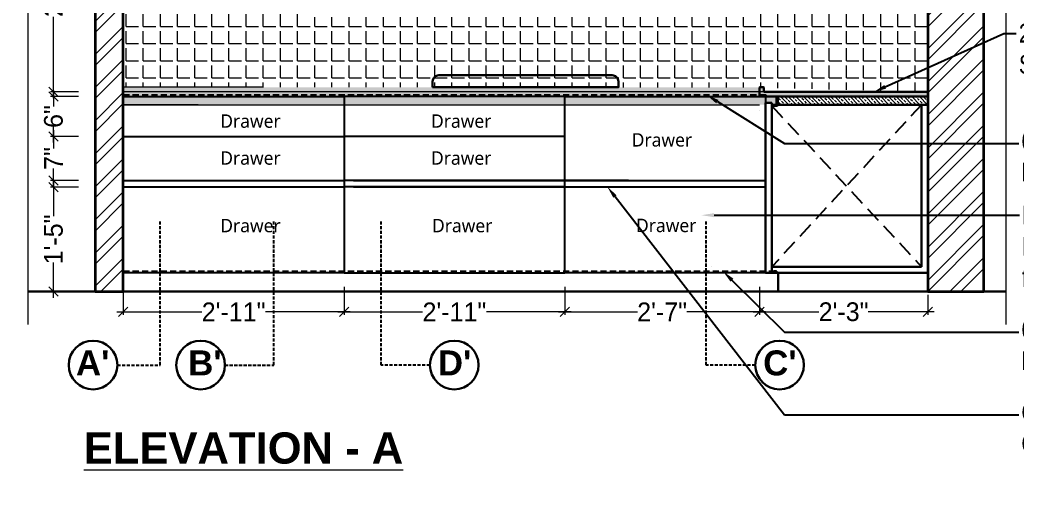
# Model space of a CAD drawing. Header units: millimetres. Extents: x 56222 to 3066687, y -650199 to -121287.
# Drawn here: x 140064.2 to 140224.1, y -185345.1 to -185269.7 of the extents above; entities that cross this region are included whole.
import ezdxf
from ezdxf import colors
from ezdxf.entities.mleader import LeaderData, LeaderLine
from ezdxf.math import Vec2, Vec3

# ---------------------------------------------------------------- set-up
doc = ezdxf.new("R2010")
doc.units = ezdxf.units.MM
doc.header["$MEASUREMENT"] = 0
doc.header["$PDMODE"] = 35
for name, pattern in [('00 . GROUND FLOOR$0$DASHED', [0.75, 0.5, -0.25]), ('DASHED', [0.75, 0.5, -0.25]), ('DASHED2', [0.375, 0.25, -0.125]), ('DASHEDX2', [1.5, 1, -0.5])]:
    doc.linetypes.add(name, pattern=pattern)
doc.layers.get('Defpoints').update_dxf_attribs({"color": 220})
doc.layers.add('AR HATCH-7', color=7, linetype='Continuous')
for name, color, linetype, lineweight in [('DIM.', 250, 'Continuous', 13), ('ELEVATION', 250, 'Continuous', 9), ('FIRST FLOOR ( DW_RAIL )', 7, 'Continuous', 9), ('FURNITURE', 32, 'Continuous', 9), ('furniture dimensions', 1, 'DASHED', 0), ('FURNITURE-1', 252, 'Continuous', 13), ('SECTION ( SLAB PLine )', 104, 'Continuous', 30), ('Text', 7, 'Continuous', 15), ('wall', 7, 'Continuous', 30)]:
    doc.layers.add(name, color=color, linetype=linetype, lineweight=lineweight)
doc.layers.add('hatch', color=250, linetype='Continuous', lineweight=9, transparency=0.5)
doc.styles.add('century g', font='GOTHIC.TTF')
doc.styles.get("Standard").update_dxf_attribs({"font": 'arial.ttf', "height": 6})
doc.styles.add('style4', font='ARIALN.TTF')
doc.dimstyles.new('Archana', dxfattribs={"dimtxt": 2, "dimasz": 0.75, "dimexe": 0.5, "dimexo": 0.5, "dimgap": 0, "dimtad": 0, "dimzin": 0, "dimdsep": 46, "dimlunit": 4, "dimtxsty": 'century g', "dimblk": 'OBLIQUE', "dimcen": 0, "dimdle": 1, "dimclrd": 256, "dimclre": 256, "dimclrt": 256, "dimadec": 0, "dimazin": 0, "dimtfac": 1, "dimtofl": 0, "dimtmove": 1, "dimatfit": 3, "dimfxl": 1, "dimfxlon": 1, "dimtolj": 1, "dimtzin": 0, "dimlwd": -1, "dimlwe": -1, "dimarcsym": 0})
pattern_1 = [(45, (1593.1197, -1095.0226), (-2.65165043, 2.65165043), []), (45, (1594.8875, -1095.0226), (-2.65165043, 2.65165043), [])]

# ---------------------------------------------------------------- blocks, each defined once
blk = doc.blocks.new('_Oblique')
at = {"layer": 'wall', "color": 0, "lineweight": -2}
blk.add_line((-0.5, -0.5), (0.5, 0.5), dxfattribs=at)
blk = doc.blocks.new('*D303')
at = {"layer": 'Defpoints', "color": 0, "linetype": 'Continuous', "lineweight": 30, "transparency": 16777216}
for p in [(140080.81, -185310.26), (140116.21, -185310.26), (140116.21, -185316.5)]:
    blk.add_point(p, dxfattribs=at)
at = {"layer": 'furniture dimensions', "color": 5, "linetype": 'ByBlock', "transparency": 16777216}
blk.add_line((140080.81, -185312.5), (140080.81, -185317), dxfattribs=at)
at = {"layer": 'furniture dimensions', "color": 5, "linetype": 'Continuous', "transparency": 16777216}
for p, q in [((140116.21, -185312.5), (140116.21, -185317)), ((140079.81, -185316.5), (140093.4, -185316.5)), ((140117.21, -185316.5), (140103.63, -185316.5))]:
    blk.add_line(p, q, dxfattribs=at)
at = {"layer": 'furniture dimensions', "color": 5, "linetype": 'Continuous', "transparency": 16777216, "xscale": 1.5, "yscale": 1.5, "zscale": 1.5, "rotation": 180}
blk.add_blockref('_Oblique', (140080.81, -185316.5), dxfattribs=at)
at = {"layer": 'furniture dimensions', "color": 5, "linetype": 'Continuous', "transparency": 16777216, "xscale": 1.5, "yscale": 1.5, "zscale": 1.5}
blk.add_blockref('_Oblique', (140116.21, -185316.5), dxfattribs=at)
at = {"layer": 'furniture dimensions', "linetype": 'Continuous', "lineweight": 0, "transparency": 16777216, "insert": (140098.51, -185316.5), "char_height": 3, "attachment_point": 5, "style": 'century g'}
blk.add_mtext('\\A1;2\'-11"', dxfattribs=at)
blk = doc.blocks.new('*D304')
at = {"layer": 'Defpoints', "color": 0, "linetype": 'Continuous', "lineweight": 30, "transparency": 16777216}
for p in [(140116.21, -185310.26), (140151.61, -185310.26), (140151.61, -185316.5)]:
    blk.add_point(p, dxfattribs=at)
at = {"layer": 'furniture dimensions', "color": 5, "linetype": 'ByBlock', "transparency": 16777216}
blk.add_line((140116.21, -185312.5), (140116.21, -185317), dxfattribs=at)
at = {"layer": 'furniture dimensions', "color": 5, "linetype": 'Continuous', "transparency": 16777216}
for p, q in [((140151.61, -185312.5), (140151.61, -185317)), ((140115.21, -185316.5), (140128.8, -185316.5)), ((140152.61, -185316.5), (140139.03, -185316.5))]:
    blk.add_line(p, q, dxfattribs=at)
at = {"layer": 'furniture dimensions', "color": 5, "linetype": 'Continuous', "transparency": 16777216, "xscale": 1.5, "yscale": 1.5, "zscale": 1.5, "rotation": 180}
blk.add_blockref('_Oblique', (140116.21, -185316.5), dxfattribs=at)
at = {"layer": 'furniture dimensions', "color": 5, "linetype": 'Continuous', "transparency": 16777216, "xscale": 1.5, "yscale": 1.5, "zscale": 1.5}
blk.add_blockref('_Oblique', (140151.61, -185316.5), dxfattribs=at)
at = {"layer": 'furniture dimensions', "linetype": 'Continuous', "lineweight": 0, "transparency": 16777216, "insert": (140133.91, -185316.5), "char_height": 3, "attachment_point": 5, "style": 'century g'}
blk.add_mtext('\\A1;2\'-11"', dxfattribs=at)
blk = doc.blocks.new('*D305')
at = {"layer": 'Defpoints', "color": 0, "linetype": 'Continuous', "lineweight": 30, "transparency": 16777216}
for p in [(140151.61, -185310.26), (140182.81, -185310.27), (140182.81, -185316.5)]:
    blk.add_point(p, dxfattribs=at)
at = {"layer": 'furniture dimensions', "color": 5, "linetype": 'ByBlock', "transparency": 16777216}
blk.add_line((140151.61, -185312.5), (140151.61, -185317), dxfattribs=at)
at = {"layer": 'furniture dimensions', "color": 5, "linetype": 'Continuous', "transparency": 16777216}
for p, q in [((140182.81, -185312.5), (140182.81, -185317)), ((140150.61, -185316.5), (140163.26, -185316.5)), ((140183.81, -185316.5), (140171.17, -185316.5))]:
    blk.add_line(p, q, dxfattribs=at)
at = {"layer": 'furniture dimensions', "color": 5, "linetype": 'Continuous', "transparency": 16777216, "xscale": 1.5, "yscale": 1.5, "zscale": 1.5, "rotation": 180}
blk.add_blockref('_Oblique', (140151.61, -185316.5), dxfattribs=at)
at = {"layer": 'furniture dimensions', "color": 5, "linetype": 'Continuous', "transparency": 16777216, "xscale": 1.5, "yscale": 1.5, "zscale": 1.5}
blk.add_blockref('_Oblique', (140182.81, -185316.5), dxfattribs=at)
at = {"layer": 'furniture dimensions', "linetype": 'Continuous', "lineweight": 0, "transparency": 16777216, "insert": (140167.21, -185316.5), "char_height": 3, "attachment_point": 5, "style": 'century g'}
blk.add_mtext('\\A1;2\'-7"', dxfattribs=at)
blk = doc.blocks.new('*D306')
at = {"layer": 'Defpoints', "color": 0, "linetype": 'Continuous', "lineweight": 30, "transparency": 16777216}
for p in [(140182.81, -185310.27), (140209.81, -185313.26), (140209.81, -185316.5)]:
    blk.add_point(p, dxfattribs=at)
at = {"layer": 'furniture dimensions', "color": 5, "linetype": 'ByBlock', "transparency": 16777216}
blk.add_line((140182.81, -185312.5), (140182.81, -185317), dxfattribs=at)
at = {"layer": 'furniture dimensions', "color": 5, "linetype": 'Continuous', "transparency": 16777216}
for p, q in [((140209.81, -185313.76), (140209.81, -185317)), ((140181.81, -185316.5), (140192.36, -185316.5)), ((140210.81, -185316.5), (140200.27, -185316.5))]:
    blk.add_line(p, q, dxfattribs=at)
at = {"layer": 'furniture dimensions', "color": 5, "linetype": 'Continuous', "transparency": 16777216, "xscale": 1.5, "yscale": 1.5, "zscale": 1.5, "rotation": 180}
blk.add_blockref('_Oblique', (140182.81, -185316.5), dxfattribs=at)
at = {"layer": 'furniture dimensions', "color": 5, "linetype": 'Continuous', "transparency": 16777216, "xscale": 1.5, "yscale": 1.5, "zscale": 1.5}
blk.add_blockref('_Oblique', (140209.81, -185316.5), dxfattribs=at)
at = {"layer": 'furniture dimensions', "linetype": 'Continuous', "lineweight": 0, "transparency": 16777216, "insert": (140196.31, -185316.5), "char_height": 3, "attachment_point": 5, "style": 'century g'}
blk.add_mtext('\\A1;2\'-3"', dxfattribs=at)
blk = doc.blocks.new('*D307')
at = {"layer": 'Defpoints', "color": 0, "linetype": 'Continuous', "lineweight": 30, "transparency": 16777216}
for p in [(140069.63, -185296.51), (140080.81, -185296.51), (140073.39, -185313.26)]:
    blk.add_point(p, dxfattribs=at)
at = {"layer": 'furniture dimensions', "color": 5, "linetype": 'Continuous', "transparency": 16777216}
for p, q in [((140069.63, -185295.51), (140069.63, -185301.17)), ((140073.63, -185296.51), (140069.13, -185296.51)), ((140069.63, -185314.26), (140069.63, -185308.61))]:
    blk.add_line(p, q, dxfattribs=at)
at = {"layer": 'furniture dimensions', "color": 5, "linetype": 'ByBlock', "transparency": 16777216}
blk.add_line((140072.89, -185313.26), (140069.13, -185313.26), dxfattribs=at)
at = {"layer": 'furniture dimensions', "color": 5, "linetype": 'Continuous', "transparency": 16777216, "xscale": 1.5, "yscale": 1.5, "zscale": 1.5}
for p, rotation in [((140069.63, -185296.51), 90), ((140069.63, -185313.26), 270)]:
    blk.add_blockref('_Oblique', p, dxfattribs=dict(at, rotation=rotation))
at = {"layer": 'furniture dimensions', "linetype": 'Continuous', "lineweight": 0, "transparency": 16777216, "insert": (140069.63, -185304.89), "char_height": 3, "attachment_point": 5, "rotation": 90, "style": 'century g'}
blk.add_mtext('\\A1;1\'-5"', dxfattribs=at)
blk = doc.blocks.new('*D308')
at = {"layer": 'Defpoints', "color": 0, "linetype": 'Continuous', "lineweight": 30, "transparency": 16777216}
for p in [(140069.63, -185249.26), (140077.89, -185249.26), (140080.81, -185281.26)]:
    blk.add_point(p, dxfattribs=at)
at = {"layer": 'furniture dimensions', "color": 5, "linetype": 'Continuous', "transparency": 16777216}
for p, q in [((140073.63, -185249.26), (140069.13, -185249.26)), ((140069.63, -185248.26), (140069.63, -185261.31)), ((140069.63, -185282.26), (140069.63, -185269.22))]:
    blk.add_line(p, q, dxfattribs=at)
at = {"layer": 'furniture dimensions', "color": 5, "linetype": 'ByBlock', "transparency": 16777216}
blk.add_line((140073.63, -185281.26), (140069.13, -185281.26), dxfattribs=at)
at = {"layer": 'furniture dimensions', "color": 5, "linetype": 'Continuous', "transparency": 16777216, "xscale": 1.5, "yscale": 1.5, "zscale": 1.5}
for p, rotation in [((140069.63, -185249.26), 90), ((140069.63, -185281.26), 270)]:
    blk.add_blockref('_Oblique', p, dxfattribs=dict(at, rotation=rotation))
at = {"layer": 'furniture dimensions', "linetype": 'Continuous', "lineweight": 0, "transparency": 16777216, "insert": (140069.63, -185265.26), "char_height": 3, "attachment_point": 5, "rotation": 90, "style": 'century g'}
blk.add_mtext('\\A1;2\'-8"', dxfattribs=at)
blk = doc.blocks.new('*D289')
at = {"layer": 'Defpoints', "color": 0, "linetype": 'Continuous', "lineweight": 30, "transparency": 16777216}
for p in [(140069.63, -185288.38), (140080.81, -185288.38), (140080.81, -185295.45)]:
    blk.add_point(p, dxfattribs=at)
at = {"layer": 'furniture dimensions', "color": 5, "linetype": 'Continuous', "transparency": 16777216}
for p, q in [((140069.63, -185287.38), (140069.63, -185290.31)), ((140073.63, -185288.38), (140069.13, -185288.38)), ((140069.63, -185296.45), (140069.63, -185293.52))]:
    blk.add_line(p, q, dxfattribs=at)
at = {"layer": 'furniture dimensions', "color": 5, "linetype": 'ByBlock', "transparency": 16777216}
blk.add_line((140073.63, -185295.45), (140069.13, -185295.45), dxfattribs=at)
at = {"layer": 'furniture dimensions', "color": 5, "linetype": 'Continuous', "transparency": 16777216, "xscale": 1.5, "yscale": 1.5, "zscale": 1.5}
for p, rotation in [((140069.63, -185288.38), 90), ((140069.63, -185295.45), 270)]:
    blk.add_blockref('_Oblique', p, dxfattribs=dict(at, rotation=rotation))
at = {"layer": 'furniture dimensions', "linetype": 'Continuous', "lineweight": 0, "transparency": 16777216, "insert": (140069.63, -185291.92), "char_height": 3, "attachment_point": 5, "rotation": 90, "style": 'century g'}
blk.add_mtext('\\A1;7"', dxfattribs=at)
blk = doc.blocks.new('*D290')
at = {"layer": 'Defpoints', "color": 0, "linetype": 'Continuous', "lineweight": 30, "transparency": 16777216}
for p in [(140069.63, -185282.01), (140080.81, -185282.01), (140080.81, -185288.38)]:
    blk.add_point(p, dxfattribs=at)
at = {"layer": 'furniture dimensions', "color": 5, "linetype": 'Continuous', "transparency": 16777216}
for p, q in [((140069.63, -185281.01), (140069.63, -185283.58)), ((140073.63, -185282.01), (140069.13, -185282.01)), ((140069.63, -185289.38), (140069.63, -185286.81))]:
    blk.add_line(p, q, dxfattribs=at)
at = {"layer": 'furniture dimensions', "color": 5, "linetype": 'ByBlock', "transparency": 16777216}
blk.add_line((140073.63, -185288.38), (140069.13, -185288.38), dxfattribs=at)
at = {"layer": 'furniture dimensions', "color": 5, "linetype": 'Continuous', "transparency": 16777216, "xscale": 1.5, "yscale": 1.5, "zscale": 1.5}
for p, rotation in [((140069.63, -185282.01), 90), ((140069.63, -185288.38), 270)]:
    blk.add_blockref('_Oblique', p, dxfattribs=dict(at, rotation=rotation))
at = {"layer": 'furniture dimensions', "linetype": 'Continuous', "lineweight": 0, "transparency": 16777216, "insert": (140069.63, -185285.2), "char_height": 3, "attachment_point": 5, "rotation": 90, "style": 'century g'}
blk.add_mtext('\\A1;6"', dxfattribs=at)

msp = doc.modelspace()

# ---------------------------------------------------------------- hatches: boundary and pattern name
at = {"layer": 'AR HATCH-7', "lineweight": 18, "true_color": 0x939598, "transparency": 33554687}
h = msp.add_hatch(dxfattribs=at)
h.set_pattern_fill('ANSI32', color=252, scale=10)
h.set_pattern_definition(pattern_1)
h.paths.add_polyline_path([(140218.81, -185226.67), (140209.81, -185226.67), (140209.81, -185234.43), (140209.81, -185249.73), (140218.81, -185249.73)])
h.paths.add_polyline_path([(140218.81, -185212.38), (140209.81, -185212.38), (140209.81, -185226.67), (140218.81, -185226.67)])
h.paths.add_polyline_path([(140218.79, -185189.26), (140209.84, -185189.26), (140209.86, -185199.26), (140209.86, -185212.38), (140218.81, -185212.38)])
h.paths.add_polyline_path([(140218.81, -185249.73), (140209.81, -185249.73), (140209.81, -185250.26), (140209.81, -185284.05), (140209.81, -185284.05), (140209.81, -185284.05), (140209.81, -185284.05), (140209.81, -185309.27), (140209.81, -185309.27), (140209.81, -185310.27), (140209.81, -185313.26), (140218.81, -185313.26)])
h = msp.add_hatch(dxfattribs=at)
h.set_pattern_fill('ANSI32', color=252, scale=10)
h.set_pattern_definition(pattern_1)
h.paths.add_polyline_path([(140080.81, -185249.26), (140076.31, -185249.26), (140076.31, -185313.26), (140080.81, -185313.26)])
at = {"layer": 'FURNITURE', "lineweight": 18, "true_color": 0xc7c8ca, "transparency": 33554687}
h = msp.add_hatch(dxfattribs=at)
h.set_pattern_fill('ANGLE', color=9, scale=10)
h.set_pattern_definition([(0, (-336.4883, -1095.0226), (0, 2.75), [2, -0.75]), (90, (-336.4883, -1095.0226), (-2.75, 2e-16), [2, -0.75])])
h.paths.add_polyline_path([(140209.81, -185264.63), (140184.9, -185264.63), (140181.31, -185262.93), (140181.31, -185269.26), (140109.31, -185269.26), (140109.31, -185255.26), (140097.41, -185255.26), (140091.31, -185255.26), (140091.31, -185280.53), (140121.31, -185280.5), (140121.31, -185280.5), (140161.81, -185280.53), (140183.53, -185280.58), (140209.81, -185281.26)])
h.paths.add_polyline_path([(140209.81, -185255.26), (140203.81, -185255.26), (140203.81, -185264.63), (140209.81, -185264.63)])
h.paths.add_polyline_path([(140203.81, -185255.26), (140193.27, -185255.26), (140181.31, -185255.26), (140181.31, -185262.93), (140184.9, -185264.63), (140203.81, -185264.63)], flags=17)
h.paths.add_polyline_path([(140091.31, -185255.26), (140080.81, -185255.26), (140080.81, -185280.51), (140091.31, -185280.51)])
at = {"layer": 'FURNITURE', "lineweight": 0, "true_color": 0x636466, "transparency": 33554687}
h = msp.add_hatch(color=251, dxfattribs=at)
h.dxf.hatch_style = 1
h.paths.add_polyline_path([(140183.53, -185280.51), (140183.53, -185280.51), (140183.53, -185281.26), (140183.53, -185281.26)])
h.paths.add_polyline_path([(140183.53, -185280.51), (140080.81, -185280.51), (140080.81, -185281.26), (140183.53, -185281.26)])
at = {"layer": 'FURNITURE', "lineweight": 0, "true_color": 0x939598, "transparency": 33554687}
h = msp.add_hatch(color=252, dxfattribs=at)
h.dxf.hatch_style = 1
h.paths.add_polyline_path([(140209.81, -185281.26), (140184.56, -185281.26), (140184.56, -185282.01), (140209.81, -185282.01)])
h.paths.add_polyline_path([(140184.56, -185281.26), (140080.81, -185281.26), (140080.81, -185282.01), (140184.56, -185282.01)])
at = {"layer": 'FURNITURE', "lineweight": 0, "true_color": 0x000000, "transparency": 33554687}
h = msp.add_hatch(color=18, dxfattribs=at)
h.dxf.hatch_style = 1
edge = h.paths.add_edge_path()
edge.add_line((140185.56, -185282.01), (140185.56, -185282.01))
edge.add_line((140185.56, -185282.01), (140080.81, -185282.01))
edge.add_line((140080.81, -185282.01), (140080.81, -185283.3))
edge.add_line((140080.81, -185283.3), (140183.81, -185283.3))
edge.add_line((140183.81, -185283.3), (140183.81, -185283.01))
edge.add_line((140183.81, -185283.01), (140184.81, -185283.01))
edge.add_line((140184.81, -185283.01), (140184.81, -185283.3))
edge.add_line((140184.81, -185283.3), (140185.43, -185283.3))
edge.add_arc((140185.36, -185283.11), 0.2, 290.202, 360)
edge.add_line((140185.56, -185283.11), (140185.56, -185282.01))
at = {"layer": 'hatch', "transparency": 33554651}
h = msp.add_hatch(dxfattribs=at)
h.set_pattern_fill('ANSI33', color=256, scale=3.493167, angle=90, style=0)
h.set_pattern_definition([(135, (-5355081.06826, 4411106.0121), (-0.61751058278, -0.61751058278), []), (135, (-5355081.06826, 4411106.6296), (-0.61751058278, -0.61751058278), [0.43664592054, -0.21832296027])])
h.paths.add_polyline_path([(140209.81, -185283.3), (140209.81, -185282.01), (140185.76, -185282.02), (140185.76, -185283.31)])

# ---------------------------------------------------------------- linework, layer by layer
at = {"layer": 'ELEVATION', "lineweight": 30, "elevation": 0.13}
msp.add_lwpolyline([(140130.42, -185280.51), (140130.42, -185279.58, -0.414214), (140131.42, -185278.58), (140159.2, -185278.58, -0.414214), (140160.2, -185279.58), (140160.2, -185280.51)], format="xyb", close=True, dxfattribs=at)
at = {"layer": 'FIRST FLOOR ( DW_RAIL )', "lineweight": 0}
msp.add_line((140185.81, -185310.26, 0.13), (140182.81, -185310.26, 0.13), dxfattribs=at)
at = {"layer": 'FURNITURE', "lineweight": 0}
for p, q in [((140103.31, -185280.51, 0.13), (140080.81, -185280.51, 0.13)), ((140209.81, -185281.26, 0.13), (140080.81, -185281.26, 0.13)), ((140182.81, -185281.26, 0.13), (140182.81, -185281.26, 0.13)), ((140185.29, -185281.26, 0.13), (140206.81, -185281.26, 0.13)), ((140080.81, -185283.3, 0.13), (140080.81, -185282.01, 0.13)), ((140080.81, -185310.26, 0.13), (140080.81, -185282.76, 0.13)), ((140080.81, -185283.3, 0.13), (140182.81, -185283.3, 0.13)), ((140092.82, -185283.3, 0.13), (140080.81, -185283.3, 0.13)), ((140182.81, -185284.3, 0.13), (140182.81, -185284.3, 0.13)), ((140184.81, -185283.3, 0.13), (140185.43, -185283.3, 0.13)), ((140185.76, -185283.3, 0.13), (140209.81, -185283.3, 0.13)), ((140186.81, -185283.3, 0.13), (140187.43, -185283.3, 0.13)), ((140187.76, -185283.3, 0.13), (140208.81, -185283.3, 0.13)), ((140080.81, -185310.26, 0.13), (140183.81, -185310.26, 0.13)), ((140175.12, -185309.26, 0.13), (140175.12, -185309.26, 0.13))]:
    msp.add_line(p, q, dxfattribs=at)
at = {"layer": 'FURNITURE', "lineweight": 30, "ltscale": 0.4}
for p, q in [((140183.43, -185280.51, 0.13), (140182.91, -185280.51, 0.13)), ((140183.53, -185281.26, 0.13), (140209.81, -185281.26, 0.13)), ((140183.53, -185282.01, 0.13), (140209.81, -185282.01, 0.13)), ((140183.81, -185310.26, 0.13), (140183.81, -185283.01, 0.13)), ((140184.81, -185283.01, 0.13), (140183.81, -185283.01, 0.13)), ((140184.81, -185310.26, 0.13), (140184.81, -185283.01, 0.13)), ((140208.81, -185309.27, 0.13), (140208.81, -185283.3, 0.13)), ((140209.81, -185313.26, 0.13), (140209.81, -185283.51, 0.13)), ((140183.81, -185310.26, 0.13), (140184.81, -185310.26, 0.13)), ((140185.81, -185310.26, 0.13), (140185.81, -185313.26, 0.13))]:
    msp.add_line(p, q, dxfattribs=at)
at = {"layer": 'FURNITURE', "color": 0, "lineweight": 0}
for p, q in [((140209.81, -185280.51, 0.13), (140209.81, -185280.51, 0.13)), ((140080.81, -185282.01, 0.13), (140209.81, -185282.01, 0.13))]:
    msp.add_line(p, q, dxfattribs=at)
at = {"layer": 'FURNITURE', "color": 3, "linetype": 'DASHEDX2', "lineweight": 30}
for p, q in [((140080.82, -185281.76, 0.13), (140183.41, -185281.76, 0.13)), ((140080.82, -185310.01, 0.13), (140185.11, -185310.01, 0.13))]:
    msp.add_line(p, q, dxfattribs=at)
at = {"layer": 'FURNITURE', "lineweight": 30}
for p, q in [((140183.4, -185281.75, 0.13), (140183.83, -185281.75, 0.13)), ((140183.4, -185281.75, 0.13), (140183.4, -185282.01, 0.13)), ((140183.83, -185281.75, 0.13), (140183.83, -185282.01, 0.13)), ((140185.76, -185283.3, 0.13), (140209.81, -185283.3, 0.13)), ((140187.76, -185283.3, 0.13), (140208.81, -185283.3, 0.13)), ((140185.1, -185310, 0.13), (140185.53, -185310, 0.13)), ((140185.1, -185310, 0.13), (140185.1, -185310.26, 0.13)), ((140185.53, -185310, 0.13), (140185.53, -185310.26, 0.13))]:
    msp.add_line(p, q, dxfattribs=at)
at = {"layer": 'FURNITURE', "color": 0, "lineweight": 30, "ltscale": 0.4}
msp.add_line((140184.56, -185282.01, 0.13), (140209.81, -185282.01, 0.13), dxfattribs=at)
at = {"layer": 'FURNITURE', "color": 251, "linetype": 'DASHED2', "lineweight": 25, "ltscale": 10, "true_color": 0x636466}
for p, q in [((140208.81, -185283.3, 0.13), (140184.81, -185309.27, 0.13)), ((140184.81, -185283.51, 0.13), (140208.81, -185309.27, 0.13))]:
    msp.add_line(p, q, dxfattribs=at)
at = {"layer": 'FURNITURE', "lineweight": -3}
for p in [(140080.81, -185288.38, 0.13), (140151.61, -185288.38, 0.13)]:
    msp.add_line(p, (140116.21, -185288.38, 0.13), dxfattribs=at)
at = {"layer": 'FURNITURE', "lineweight": 25}
for p, q in [((140080.81, -185295.45, 0.13), (140116.21, -185295.45, 0.13)), ((140161.81, -185295.45, 0.13), (140116.21, -185295.45, 0.13)), ((140117.71, -185295.45, 0.13), (140183.81, -185295.45, 0.13)), ((140080.81, -185296.45, 0.13), (140116.21, -185296.45, 0.13)), ((140151.61, -185296.45, 0.13), (140116.21, -185296.45, 0.13)), ((140117.71, -185296.45, 0.13), (140183.81, -185296.45, 0.13))]:
    msp.add_line(p, q, dxfattribs=at)
at = {"layer": 'FURNITURE', "lineweight": 30, "ltscale": 0.4, "elevation": 0.13}
msp.add_lwpolyline([(140183.53, -185281.26), (140183.53, -185280.61, 0.414214), (140183.43, -185280.51), (140182.91, -185280.51, 0.414214), (140182.81, -185280.61), (140182.81, -185282.01), (140183.53, -185282.01)], format="xyb", dxfattribs=at)
at = {"layer": 'FURNITURE', "lineweight": 25, "elevation": 0.13}
for points in [[(140080.81, -185282.01), (140116.21, -185282.01), (140116.21, -185310.26), (140080.81, -185310.26)], [(140151.61, -185282.01), (140116.21, -185282.01), (140116.21, -185310.26), (140151.61, -185310.26)], [(140151.61, -185282.01), (140183.81, -185282.01), (140183.81, -185310.26), (140151.61, -185310.26)]]:
    msp.add_lwpolyline(points, close=True, dxfattribs=at)
at = {"layer": 'FURNITURE', "color": 3, "lineweight": 30, "elevation": 0.13}
for points in [[(140183.41, -185281.76), (140183.81, -185281.76), (140183.81, -185282.01), (140183.41, -185282.01)], [(140185.11, -185310.01), (140185.51, -185310.01), (140185.51, -185310.26), (140185.11, -185310.26)]]:
    msp.add_lwpolyline(points, close=True, dxfattribs=at)
at = {"layer": 'FURNITURE', "lineweight": 30, "ltscale": 0.4, "elevation": 0.13}
msp.add_lwpolyline([(140184.81, -185283.31), (140185.36, -185283.31, 0.414214), (140185.56, -185283.11), (140185.56, -185282.01), (140185.76, -185282.01), (140185.76, -185283.31, -0.414214), (140185.56, -185283.51), (140184.81, -185283.51)], format="xyb", close=True, dxfattribs=at)
for points in [[(140183.81, -185309.26), (140183.81, -185309.26), (140183.81, -185310.26)], [(140208.81, -185309.27), (140184.81, -185309.26)], [(140184.81, -185310.26), (140209.81, -185310.27), (140209.81, -185309.27), (140209.81, -185309.27)]]:
    msp.add_lwpolyline(points, dxfattribs=at)
at = {"layer": 'furniture dimensions', "lineweight": 0}
for p, q in [((140092.81, -185310.26, 0.13), (140116.21, -185310.26, 0.13)), ((140117.71, -185310.26, 0.13), (140182.81, -185310.26, 0.13))]:
    msp.add_line(p, q, dxfattribs=at)
at = {"layer": 'FURNITURE-1', "color": 252, "linetype": '00 . GROUND FLOOR$0$DASHED', "lineweight": 25, "true_color": 0x939598, "elevation": 0.13}
for points in [[(140079.87, -185325.02), (140086.72, -185325.02), (140086.72, -185301.93)], [(140097.11, -185325.02), (140104.95, -185325.02), (140104.95, -185301.93)], [(140129.99, -185325.02), (140122.14, -185325.02), (140122.14, -185301.93)], [(140182.14, -185325.02), (140174.3, -185325.02), (140174.3, -185301.93)]]:
    msp.add_lwpolyline(points, dxfattribs=at)
at = {"layer": 'FURNITURE-1', "color": 1, "linetype": 'ByBlock', "lineweight": 30}
for centre in [(140075.97, -185325.02, 0.13), (140093.22, -185325.02, 0.13), (140133.88, -185325.02, 0.13), (140186.04, -185325.02, 0.13)]:
    msp.add_circle(centre, 3.9, dxfattribs=at)
at = {"layer": 'hatch', "lineweight": 35, "transparency": 33554687, "elevation": 0.13}
msp.add_lwpolyline([(140218.81, -185189.26), (140209.81, -185189.26), (140209.81, -185313.26), (140218.81, -185313.26)], close=True, dxfattribs=at)
msp.add_lwpolyline([(140076.31, -185249.26), (140076.31, -185313.26), (140080.81, -185313.26), (140080.81, -185249.26)], dxfattribs=at)
at = {"layer": 'SECTION ( SLAB PLine )', "color": 1}
msp.add_line((140222.33, -185313.26, 0.13), (140065.51, -185313.26, 0.13), dxfattribs=at)
at = {"layer": 'Text', "color": 251, "linetype": 'Continuous', "lineweight": 0, "true_color": 0x636466, "elevation": 0.13}
for points in [[(140065.51, -185178.32), (140065.51, -185247.5), (140064.25, -185248.28), (140066.68, -185248.53), (140065.51, -185249.37), (140065.51, -185318.5)], [(140222.33, -185178.32), (140222.33, -185247.5), (140221.07, -185248.28), (140223.5, -185248.53), (140222.33, -185249.37), (140222.33, -185318.5)]]:
    msp.add_lwpolyline(points, dxfattribs=at)

# ---------------------------------------------------------------- texts
at = {"layer": 'DIM.', "color": 1}
for s, width, gutter_width, insert, char_height, attachment_point in [("{\\fArial|b1|i0|c0|p34;A'}", 81.8757, 1.13, (140073.23, -185322.68, 0.13), 4, 1), ("{\\fArial|b1|i0|c0|p34;B'}", 81.8757, 1.13, (140091.22, -185322.68, 0.13), 4, 1), ("{\\fArial|b1|i0|c0|p34;D'}", 81.8757, 1.13, (140136.62, -185322.68, 0.13), 4, 3), ("{\\fArial|b1|i0|c0|p34;C'}", 81.8757, 1.13, (140188.78, -185322.68, 0.13), 4, 3), ('{\\fArial|b1|i0|c0|p34;\\LELEVATION - A}', 111.5588, 1, (140074.48, -185335.82, 0.13), 5, 1)]:
    msp.add_mtext_dynamic_manual_height_columns(s, width=width, gutter_width=gutter_width, heights=[0], dxfattribs=dict(at, insert=insert, char_height=char_height, attachment_point=attachment_point))
at = {"layer": 'Text', "ltscale": 20, "char_height": 2.1436, "width": 39.2778, "attachment_point": 1}
for insert in [(140096.37, -185284.86, 0.13), (140130.16, -185284.86, 0.13), (140162.34, -185287.87, 0.13), (140096.37, -185290.78, 0.13), (140130.16, -185290.78, 0.13), (140096.37, -185301.61, 0.13), (140130.32, -185301.61, 0.13), (140163.03, -185301.58, 0.13)]:
    msp.add_mtext('{\\fMalgun Gothic|b0|i0|c0|p34;\\C1;Drawer}', dxfattribs=dict(at, insert=insert))

# ---------------------------------------------------------------- dimensions: what is measured, and where the dimension line sits
at = {"layer": 'furniture dimensions', "color": 5, "linetype": 'Continuous', "lineweight": 0}
for base, p1, p2, picture, middle in [((140069.63, -185249.26, 0.13), (140080.81, -185281.26, 0.13), (140077.89, -185249.26, 0.13), '*D308', (140069.63, -185265.26, 0.13)), ((140069.63, -185282.01, 0.13), (140080.81, -185288.38, 0.13), (140080.81, -185282.01, 0.13), '*D290', (140069.63, -185285.2, 0.13)), ((140069.63, -185288.38, 0.13), (140080.81, -185295.45, 0.13), (140080.81, -185288.38, 0.13), '*D289', (140069.63, -185291.92, 0.13)), ((140069.63, -185296.51, 0.13), (140073.39, -185313.26, 0.13), (140080.81, -185296.51, 0.13), '*D307', (140069.63, -185304.89, 0.13))]:
    dim = msp.add_linear_dim(base=base, p1=p1, p2=p2, angle=90, dimstyle='Archana', override={"dimtxt": 3, "dimasz": 1.5, "dimdec": 0, "dimclrd": 5, "dimclre": 5, "dimfxl": 4}, dxfattribs=at)
    dim.commit()
    dim.dimension.update_dxf_attribs({"geometry": picture, "text_midpoint": middle})
for base, p1, p2, picture, middle in [((140116.21, -185316.5, 0.13), (140080.81, -185310.26, 0.13), (140116.21, -185310.26, 0.13), '*D303', (140098.51, -185316.5, 0.13)), ((140151.61, -185316.5, 0.13), (140116.21, -185310.26, 0.13), (140151.61, -185310.26, 0.13), '*D304', (140133.91, -185316.5, 0.13)), ((140182.81, -185316.5, 0.13), (140151.61, -185310.26, 0.13), (140182.81, -185310.27, 0.13), '*D305', (140167.21, -185316.5, 0.13)), ((140209.81, -185316.5, 0.13), (140182.81, -185310.27, 0.13), (140209.81, -185313.26, 0.13), '*D306', (140196.31, -185316.5, 0.13))]:
    dim = msp.add_linear_dim(base=base, p1=p1, p2=p2, dimstyle='Archana', override={"dimtxt": 3, "dimasz": 1.5, "dimdec": 0, "dimclrd": 5, "dimclre": 5, "dimfxl": 4}, dxfattribs=at)
    dim.commit()
    dim.dimension.update_dxf_attribs({"geometry": picture, "text_midpoint": middle})

# ---------------------------------------------------------------- leaders
at = {"layer": 'Text', "color": 1, "lineweight": 0, "ltscale": 20}
ml = msp.add_multileader_mtext('Standard', dxfattribs=at)
ml.set_content('20mm_Platform_\\PStone finished', color=1, style='style4')
ml.set_leader_properties()
ml.build(insert=Vec2(0, 0))
ml.multileader.update_dxf_attribs({"dogleg_length": 2.02, "arrow_head_size": 2})
ctx = ml.context
ctx.base_point, ctx.char_height, ctx.arrow_head_size, ctx.landing_gap_size, ctx.plane_origin = Vec3(140224.01, -185271.87, 0.13), 3, 2, 0.4, Vec3(140156.97, -185271.87, 0.13)
notes = []
notes.append((ctx, [(0, (1, 1, 0), (140221.98, -185271.87, 0.13), (1, 0), 2.02, [(0, [(140201.16, -185281.26, 0.13)], 0, [])])]))
ctx.mtext.insert = Vec3(140224.41, -185270.34, 0.13)
ml = msp.add_multileader_mtext('Standard', dxfattribs=at)
ml.set_content('6mm_Indirect\\PLight', color=1, style='style4')
ml.set_leader_properties()
ml.build(insert=Vec2(0, 0))
ml.multileader.update_dxf_attribs({"dogleg_length": 2.02, "arrow_head_size": 2})
ctx = ml.context
ctx.base_point, ctx.char_height, ctx.arrow_head_size, ctx.landing_gap_size, ctx.plane_origin = Vec3(140224.41, -185289.54, 0.13), 3, 2, 0.4, Vec3(140157.34, -185289.54, 0.13)
notes.append((ctx, [(0, (1, 1, 0), (140186.86, -185289.54, 0.13), (1, 0), 37.54, [(0, [(140174.37, -185281.76, 0.13)], 0, [])])]))
ctx.mtext.insert = Vec3(140224.81, -185287.6, 0.13)
ml = msp.add_multileader_mtext('Standard', dxfattribs=at)
ml.set_content('Gola Profile_\\PGraphite', color=1, style='style4')
ml.set_leader_properties()
ml.build(insert=Vec2(0, 0))
ml.multileader.update_dxf_attribs({"dogleg_length": 2.02, "arrow_head_size": 2})
ctx = ml.context
ctx.base_point, ctx.char_height, ctx.arrow_head_size, ctx.landing_gap_size, ctx.plane_origin = Vec3(140224.41, -185333.01, 0.13), 3, 2, 0.4, Vec3(140157.34, -185333.01, 0.13)
notes.append((ctx, [(0, (1, 1, 0), (140186.86, -185333.01, 0.13), (1, 0), 37.54, [(0, [(140158.43, -185296.45, 0.13)], 0, [])])]))
ctx.mtext.insert = Vec3(140224.81, -185331.1, 0.13)
ml = msp.add_multileader_mtext('Standard', dxfattribs=at)
ml.set_content('Laminate_\\PDrawer\\Pfinished', color=1, style='style4')
ml.set_leader_properties()
ml.build(insert=Vec2(0, 0))
ml.multileader.update_dxf_attribs({"dogleg_length": 2.02, "arrow_head_size": 2})
ctx = ml.context
ctx.base_point, ctx.char_height, ctx.arrow_head_size, ctx.landing_gap_size, ctx.plane_origin = Vec3(140224.5, -185301.01, 0.13), 3, 2, 0.4, Vec3(140157.46, -185301.01, 0.13)
notes.append((ctx, [(0, (1, 1, 0), (140222.47, -185301.01, 0.13), (1, 0), 2.02, [(0, [(140173.54, -185301.01, 0.13)], 0, [])])]))
ctx.mtext.insert = Vec3(140224.9, -185299.49, 0.13)
ml = msp.add_multileader_mtext('Standard', dxfattribs=at)
ml.set_content('6mm_Indirect\\PLight', color=1, style='style4')
ml.set_leader_properties()
ml.build(insert=Vec2(0, 0))
ml.multileader.update_dxf_attribs({"dogleg_length": 2.02, "arrow_head_size": 2})
ctx = ml.context
ctx.base_point, ctx.char_height, ctx.arrow_head_size, ctx.landing_gap_size, ctx.plane_origin = Vec3(140224.41, -185319.75, 0.13), 3, 2, 0.4, Vec3(140157.34, -185317.77, 0.13)
notes.append((ctx, [(0, (1, 1, 0), (140186.86, -185319.75, 0.13), (1, 0), 37.54, [(0, [(140176.98, -185310.01, 0.13)], 0, [])])]))
ctx.mtext.insert = Vec3(140224.81, -185317.81, 0.13)
for ctx, leaders in notes:
    for number, flags, end, landing, length, lines in leaders:
        leader = LeaderData()
        leader.index, (leader.has_last_leader_line, leader.has_dogleg_vector, leader.attachment_direction) = number, flags
        leader.last_leader_point, leader.dogleg_vector, leader.dogleg_length = Vec3(end), Vec3(landing), length
        for number, points, colour, breaks in lines:
            line = LeaderLine()
            line.index, line.vertices, line.color, line.breaks = number, Vec3.list(points), colors.encode_raw_color(colour), breaks
            leader.lines.append(line)
        ctx.leaders.append(leader)

doc.saveas('drawing.dxf')
